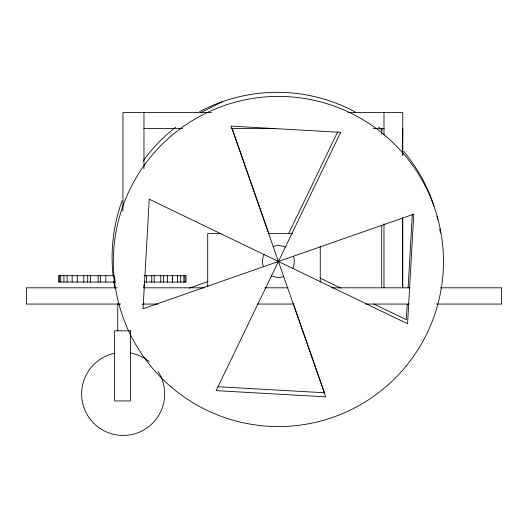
<?xml version="1.0" encoding="UTF-8"?>
<svg xmlns="http://www.w3.org/2000/svg" width="528" height="528" viewBox="0 0 528 528"><rect width="100%" height="100%" fill="white"/><g stroke="black" fill="none" stroke-linecap="round" stroke-linejoin="round"><path stroke-width="0.79" d="M407.207 304.135L406.322 319.671L373.732 303.956M408.131 287.78L412.302 214.19M288.618 233.64L337.656 131.934M200.924 112.55L222.717 101.561M142.573 304.418L144.124 303.877M189.149 288.143L207.926 281.589M211.609 112.55L122.945 112.55L122.945 211.286M348.005 112.55L402.772 112.55L402.772 155.588M143.972 128.482L182.741 128.482M231.178 128.482L275.114 128.482M373.263 128.482L384.166 128.482M402.772 128.482L402.468 154.763M220.849 233.64L207.702 233.64L207.702 286.169M268.501 233.64L292.492 233.64M144.045 275.702L186.034 275.702L186.034 282.071L144.045 282.071M115.711 282.071L58.575 282.071L58.575 275.702L114.068 275.702L114.061 282.071M117.203 287.806L26.4 287.806L26.4 304.062L120.721 304.062M143.682 287.806L204.362 287.806M265.082 287.806L288.057 287.806M331.478 287.806L409.979 287.806M440.339 287.806L501.6 287.806L501.6 304.062L436.234 304.062M142.547 304.062L157.621 304.062M257.176 304.062L294.103 304.062M365.845 304.062L409.16 304.062M218.156 386.74L324.456 392.759L293.264 303.488M320.219 278.15L341.002 288.176M232.036 128.238L268.924 233.812M402.772 217.873L402.772 287.806M402.468 217.998L402.468 287.806M383.988 112.55L383.988 135.056M383.988 223.747L383.988 287.806M381.737 128.482L381.737 134.231M381.737 225.39L381.737 287.806M320.258 245.949L320.258 282.064M184.952 275.702L184.952 282.071M183.863 275.702L183.863 282.071M180.682 275.702L180.682 282.071M177.5 275.702L177.5 282.071M167.369 275.702L167.369 282.071M163.489 275.702L163.489 282.071M160.769 275.702L160.769 282.071M154.169 275.702L154.169 282.071M151.734 275.702L151.734 282.071M146.487 275.702L146.487 282.071M143.972 112.55L143.972 168.722M143.972 284.519L143.972 287.806M117.737 303.765L117.737 330.825M114.893 278.883L114.893 282.071M105.811 275.702L105.811 282.071M100.564 275.702L100.564 282.071M98.129 275.702L98.129 282.071M90.44 275.702L90.44 282.071M87.721 275.702L87.721 282.071M83.84 275.702L83.84 282.071M77.233 275.702L77.24 282.071M72.178 275.702L72.178 282.071M67.115 275.702L67.115 282.071M63.934 275.702L63.934 282.071M60.746 275.702L60.746 282.071M59.664 275.702L59.664 282.071M158.083 371.448A41.527 41.527 0 0 1 141.101 431.369A41.527 41.527 0 0 1 83.761 407.055A41.527 41.527 0 0 1 115.025 353.192M130.449 353.034A41.527 41.527 0 0 1 149.318 361.667M293.449 256.232A15.932 15.932 0 0 1 292.756 268.402M283.661 276.527A15.932 15.932 0 0 1 271.484 275.834M263.366 266.739A15.932 15.932 0 0 1 264.053 254.562M273.154 246.444A15.932 15.932 0 0 1 285.325 247.13M114.992 288.222A165.073 165.073 0 0 1 113.896 281.761M113.157 276.104A165.073 165.073 0 0 1 122.133 200.693M143.042 161.165A165.073 165.073 0 0 1 175.712 127.175M199.564 111.698A165.073 165.073 0 0 1 355.351 112.015M378.629 127.189A165.073 165.073 0 0 1 382.43 130.238M403.788 151.49A165.073 165.073 0 0 1 434.036 206.012M437.006 216.176A165.073 165.073 0 0 1 437.791 219.351M439.771 228.987A165.073 165.073 0 0 1 440.431 233.026M149.246 199.208L143.042 308.781L413.774 214.19L407.57 323.763L149.246 199.208M340.685 132.323L216.13 390.647L325.703 396.851L231.112 126.119L340.685 132.323M130.482 330.825L114.55 330.825L114.55 400.93L130.482 400.93L130.482 330.825M172.438 282.071L172.438 275.702L172.432 282.071M170.669 386.555A165.073 165.073 0 0 0 440.59 292.248A165.073 165.073 0 0 0 223.958 105.646A165.073 165.073 0 0 0 170.669 386.555"/></g></svg>
